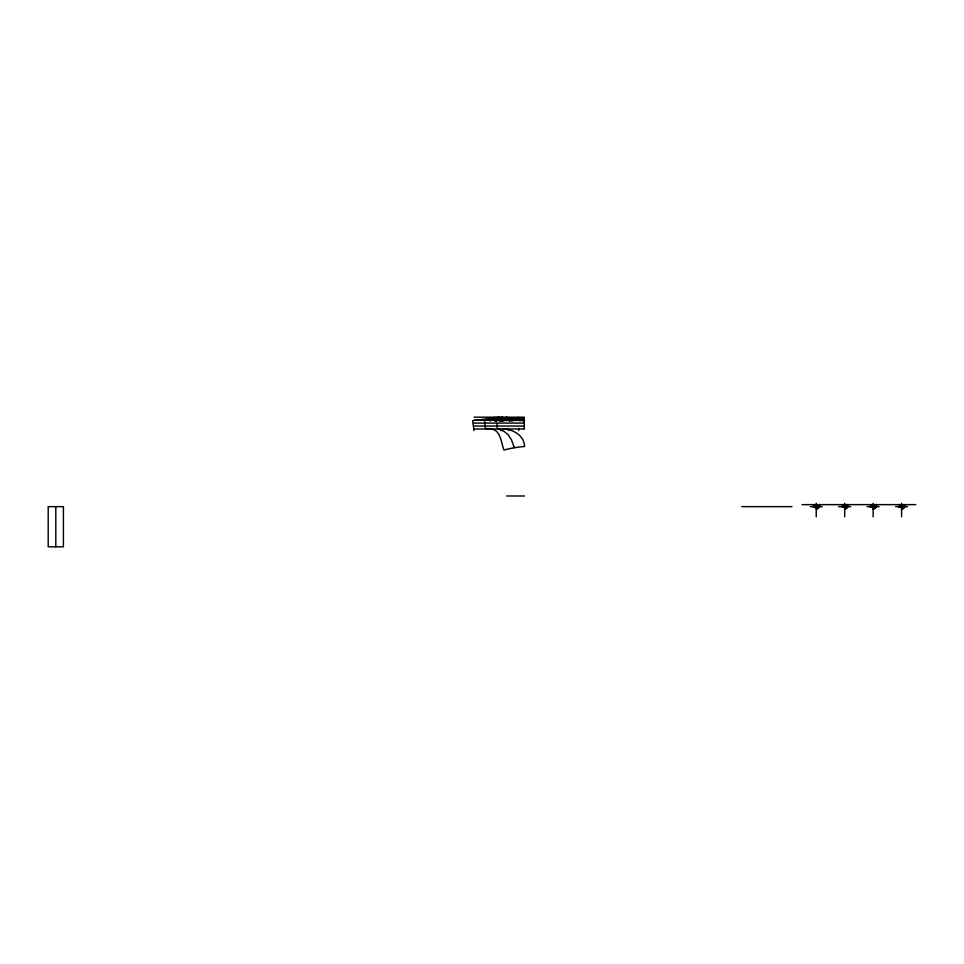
<?xml version="1.0" encoding="UTF-8"?>
<svg xmlns="http://www.w3.org/2000/svg" width="964" height="964" viewBox="0 0 964 964"><rect width="100%" height="100%" fill="white"/><g stroke="black" fill="none" stroke-linecap="round" stroke-linejoin="round"><path stroke-width="1.45" d="M520.837 419.81L521.03 417.798L519.259 419.292L519.186 420.822M819.593 505.365L817.809 508.751L815.954 508.751M848.043 505.365L846.247 508.751L844.404 508.751M876.481 505.365L874.697 508.751L872.842 508.751M904.919 505.365L904.533 506.51A2.543 0.94 -36.3 0 0 903.931 506.654A2.543 1.422 -26.8 0 0 903.16 506.594L902.858 506.642A2.518 1.627 -9.7 0 0 901.581 506.642A2.518 1.651 9.8 0 0 900.292 506.63L898.231 506.642M506.401 420.822L506.365 419.304L511.486 417.786L511.523 419.304M818.05 504.57C819.147 508.341 813.351 508.341 814.447 504.57M846.488 504.57C847.585 508.341 841.801 508.341 842.885 504.57M874.938 504.57C876.035 508.341 870.239 508.341 871.336 504.57M903.376 504.57C904.473 508.341 898.677 508.341 899.774 504.57M812.905 506.642L813.291 506.51A2.543 0.952 37 0 1 813.869 506.63A2.543 1.398 26.2 0 1 814.676 506.618L814.966 506.642A2.518 1.651 9.8 0 1 816.255 506.63A2.518 1.627 -9.7 0 1 817.52 506.642L819.195 506.606A2.543 0.94 -36.3 0 0 818.605 506.654A2.543 1.422 -26.8 0 0 817.834 506.594L815.592 506.522M841.343 506.642L841.741 506.51A2.543 0.952 37 0 1 842.319 506.63A2.543 1.398 26.2 0 1 843.114 506.618L843.416 506.642A2.518 1.651 9.8 0 1 844.693 506.63A2.518 1.627 -9.7 0 1 845.97 506.642L848.019 506.51A5.615 5.615 0 0 1 846.44 508.161M869.793 506.642L871.854 506.462M497.05 423.449L497.171 428.257L504.112 431.438L508.209 434.812L511.462 439.849L514.21 447.453M904.919 504.57L904.919 506.642L903.135 508.751L901.28 508.751M521.657 418.545L515.029 418.617L521.657 418.545L521.705 420.087M515.873 420.822L515.716 419.292L517.499 417.798L521.03 417.798M510.221 418.545L510.715 418.195L504.088 418.834L510.221 418.545L510.354 420.087M503.582 420.822L503.353 419.304L511.486 417.786M875.493 506.654A2.543 0.94 -36.3 0 1 876.083 506.606L876.469 506.51A5.615 5.615 0 0 1 874.89 508.161M904.919 506.642L902.858 506.462M521.391 420.605L520.572 420.786M496.159 420.798L496.99 420.569M510.221 420.641L509.534 420.786A2.518 0.916 -35.6 0 1 510.209 420.581L508.606 420.798M500.882 420.509L499.003 420.786M495.062 420.798L496.038 420.593M494.845 420.786L496.026 420.702M500.906 418.545L502.377 418.111L495.761 418.978L500.906 418.545L501.111 420.087M502.389 420.533L501.159 420.762M494.869 420.762L494.183 419.304L501.979 417.786L503.955 417.786L504.1 419.304M494.183 419.304L503.955 417.786M502.654 420.593L501.521 420.798M500.931 420.641L500.039 420.786M876.421 506.582L872.48 506.522M489.989 420.822L489.724 419.292L498.87 417.798L499.569 417.798L499.521 419.81M489.724 419.292L499.569 417.798M502.834 417.195L484.482 420.147L485.422 428.197A1.494 1.494 0 0 0 485.977 428.594L489.772 428.498M495.05 418.581L491.387 419.039L524.283 418.605M494.472 418.472C499.714 418.135 496.05 417.231 495.52 420.087M814.966 506.462L812.905 506.462M499.183 417.195L472.649 420.69L473.951 430.643M474.095 417.195L524.283 417.195L524.283 428.775M503.353 419.304L506.365 419.304M515.716 419.292L519.259 419.292M474.095 420.147L524.283 420.147M474.095 423.088L524.283 423.088M474.095 426.04L524.283 426.04M474.095 428.98L524.283 428.98M506.666 495.99L524.537 495.99M802.024 504.63L915.8 504.63M741.798 506.642L791.986 506.642M810.242 506.642L822.256 506.642M838.68 506.642L850.694 506.642M867.13 506.642L879.144 506.642M895.568 506.642L907.582 506.642M502.834 428.98C512.715 428.956 524.416 435.571 524.573 446.489A120.584 120.283 80.3 0 0 503.955 450.019C500.906 442.524 500.906 429.233 490.158 428.98M902.232 506.522L900.002 506.51A2.543 1.398 26.2 0 0 899.219 506.654A2.543 0.952 37 0 0 898.617 506.594L898.231 506.462M845.344 506.522L841.343 506.462M845.97 506.462L846.271 506.51A2.543 1.422 -26.8 0 1 847.067 506.63A2.543 0.94 -36.3 0 1 847.633 506.606M506.184 417.195L507.016 417.737M514.27 447.597L514.427 446.959M869.793 506.462L870.179 506.51A2.543 0.952 37 0 1 870.757 506.63A2.543 1.398 26.2 0 1 871.564 506.618L871.854 506.642A2.518 1.651 9.8 0 1 873.131 506.63A2.518 1.627 -9.7 0 1 874.408 506.642L874.71 506.606A2.543 1.422 -26.8 0 1 875.505 506.63M508.884 419.81L508.474 417.786M517.825 419.81L517.499 417.798M502.244 419.304L501.979 417.786M498.87 417.798L499.015 418.653M495.351 418.978L495.448 419.605M494.448 417.328L494.809 419.569M490.411 419.292L490.628 420.822M498.906 417.328L499.292 420.171M500.533 429.281L500.714 430.607M500.967 418.978L501.099 420.003M496.159 419.304L496.303 420.822M507.305 417.328L507.57 420.171M508.305 428.438L508.498 430.607M510.257 418.978L510.342 420.003M518.343 417.328L518.427 420.171M518.68 428.438L518.74 430.607M521.669 418.978L521.705 420.003M901.581 503.341L901.581 504.931M901.581 507.727L901.581 516.788M876.481 504.57L876.481 506.642M873.131 503.341L873.131 504.931M873.131 507.727L873.131 516.788M848.043 504.57L848.043 506.642M844.693 503.341L844.693 504.931M844.693 507.727L844.693 516.788M819.593 504.57L819.593 506.642M816.243 503.341L816.243 504.931M816.243 507.727L816.243 516.788M55.804 506.642L55.804 546.805M499.991 420.786A2.518 1.386 -25 0 1 500.906 420.581M504.329 420.798A2.518 0.88 35.6 0 1 504.497 420.641M511.595 420.641A5.025 0.675 -5.1 0 1 511.125 420.762M502.919 420.762A5.025 0.675 -5.1 0 1 503.401 420.593M523.283 420.641A5.025 0.783 -1.8 0 1 522.898 420.81M513.451 420.81A5.025 0.783 -1.8 0 1 513.451 420.641M517.957 419.822A5.025 0.783 -1.8 0 1 520.729 419.822M511.824 420.798A6.025 0.807 -5.1 0 0 512.39 420.653A6.025 0.94 -1.8 0 0 512.414 420.786M501.991 420.798A6.025 0.807 -5.1 0 1 502.81 420.521M507.197 419.81A6.025 0.807 -5.1 0 1 509.317 419.653M523.85 420.015A6.025 0.94 -1.8 0 1 523.97 420.786M515.8 419.822A6.025 0.94 -1.8 0 1 521.187 419.665M903.123 508.402A2.181 2.181 0 0 1 902.027 508.763M904.955 506.51A5.615 5.615 0 0 1 903.328 508.161M874.673 508.402A2.181 2.181 0 0 1 873.589 508.763M846.235 508.402A2.181 2.181 0 0 1 845.139 508.763M817.785 508.402A2.181 2.181 0 0 1 816.701 508.763M819.629 506.51A5.615 5.615 0 0 1 818.002 508.161M496.822 420.738L496.629 420.786A2.518 1.35 25.4 0 1 497.002 420.641L496.822 420.738M63.407 506.642L48.2 506.642L48.2 546.805L63.407 546.805L63.407 506.642"/></g></svg>
